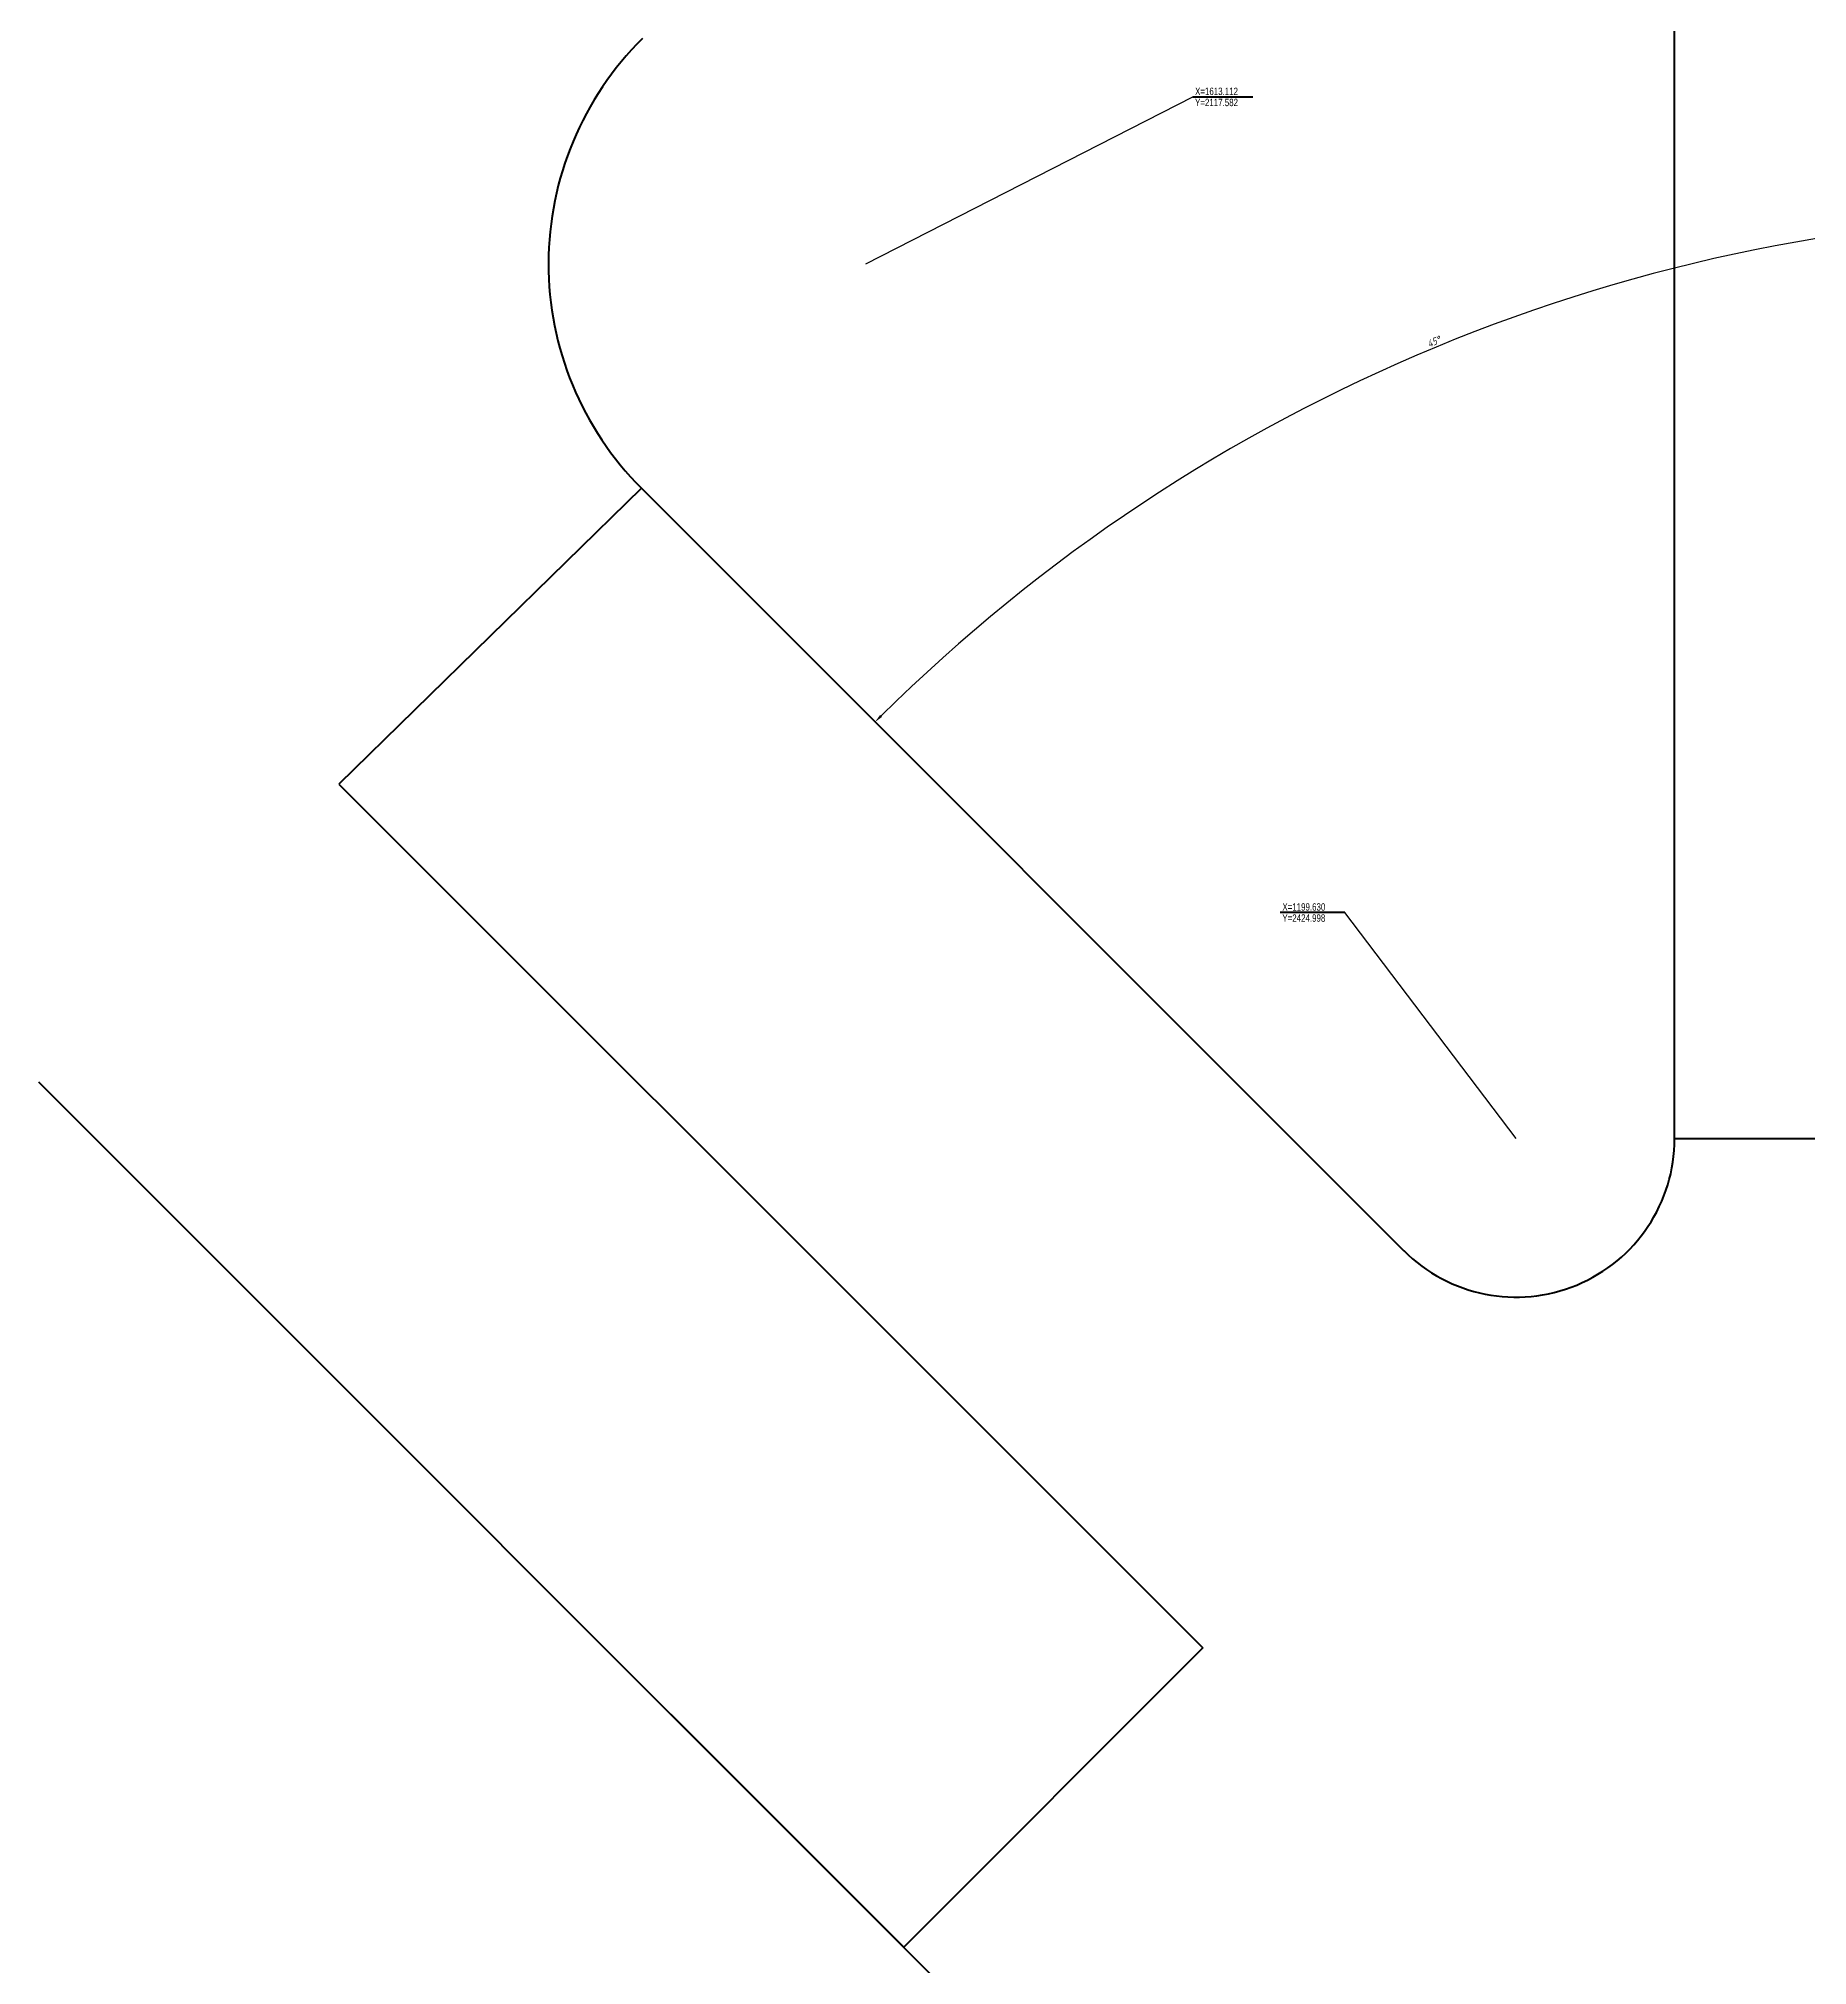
# Model space of a CAD drawing. Header units: millimetres. Extents: x -2780 to 588, y -1586 to 1705.
# Drawn here: x -938 to -102, y -727 to 183 of the extents above; entities that cross this region are included whole.
import ezdxf
from ezdxf.enums import TextEntityAlignment as Align

# ---------------------------------------------------------------- set-up
doc = ezdxf.new("R2010")
doc.units = ezdxf.units.MM
doc.header["$LTSCALE"] = 3
doc.linetypes.add('DASHED', pattern=[19.05, 12.7, -6.35])
doc.layers.add('Coord_bz', color=3, linetype='Continuous')
doc.layers.add('粗实线', color=7, linetype='Continuous', lineweight=50)
doc.layers.add('虚线', color=2, linetype='DASHED', lineweight=25)
doc.styles.add('Dim_ZB', font='txt', dxfattribs={"width": 0.8})
doc.styles.add('国标汉字3.5', font='gbeitc.shx', dxfattribs={"height": 3.5, "bigfont": 'gbcbig.shx'})
doc.dimstyles.new('国标尺寸', dxfattribs={"dimtxt": 3.5, "dimasz": 4, "dimexe": 2, "dimexo": 0, "dimgap": 1, "dimtad": 1, "dimtoh": 1, "dimdec": 0, "dimdsep": 46, "dimtxsty": '国标汉字3.5', "dimcen": 3.5, "dimaunit": 1, "dimadec": 0, "dimazin": 1, "dimtfac": 1, "dimtdec": 0, "dimtmove": 0, "dimatfit": 3, "dimfxl": 1, "dimarcsym": 2})

# ---------------------------------------------------------------- blocks, each defined once
blk = doc.blocks.new('*U58')
at = {"color": 255, "linetype": 'ByBlock', "lineweight": 211}
blk.add_line((0, 0), (-30.53, 0), dxfattribs=at)
at = {"color": 255, "linetype": 'ByBlock', "lineweight": 211, "style": 'Dim_ZB', "width": 0.8}
blk.add_text(' X=1199.630 ', height=3.5, dxfattribs=at).set_placement((-30.53, 0.88))
blk.add_text(' Y=2424.998 ', height=3.5, dxfattribs=at).set_placement((-30.53, -0.87), align=Align.TOP_LEFT)
blk = doc.blocks.new('*U60')
at = {"color": 255, "linetype": 'ByBlock', "lineweight": 211}
blk.add_line((0, 0), (28.31, 0), dxfattribs=at)
at = {"color": 255, "linetype": 'ByBlock', "lineweight": 211, "style": 'Dim_ZB', "width": 0.8}
blk.add_text(' X=1613.112 ', height=3.5, dxfattribs=at).set_placement((0, 0.88))
blk.add_text(' Y=2117.582 ', height=3.5, dxfattribs=at).set_placement((0, -0.88), align=Align.TOP_LEFT)
blk = doc.blocks.new('*D85')
at = {"layer": 'Defpoints', "color": 0, "linetype": 'ByBlock', "lineweight": 211, "transparency": 16777216}
for p in [(-1149.69, -309.31), (-1676.41, -831.43), (-1110.76, -1196.1), (-1458.31, -1536.16), (-114.53, -1536.16)]:
    blk.add_point(p, dxfattribs=at)
at = {"layer": '虚线', "color": 0, "linetype": 'ByBlock', "lineweight": -2, "transparency": 16777216}
blk.add_arc((-2387.34, -1536.16), 1321.1, 0.17348, 44.5754, dxfattribs=at)
at = {"layer": '虚线', "color": 0, "linetype": 'ByBlock', "lineweight": 211, "transparency": 16777216}
for points in [[(-1446.76, -609.41), (-1445.81, -608.48), (-1449.1, -606.1)], [(-1065.58, -1532.16), (-1066.91, -1532.16), (-1066.24, -1536.16)]]:
    blk.add_solid(points, dxfattribs=at)
at = {"layer": '虚线', "color": 0, "linetype": 'ByBlock', "lineweight": 211, "transparency": 16777216, "insert": (-1163.15, -1032.22), "char_height": 3.5, "attachment_point": 5, "rotation": 292.37444, "style": '国标汉字3.5'}
blk.add_mtext('45°', dxfattribs=at)
blk = doc.blocks.new('*D88')
at = {"layer": 'Defpoints', "color": 0, "linetype": 'ByBlock', "lineweight": 211, "transparency": 16777216}
for p in [(-176.09, 72), (-653.01, -29.1), (35.47, -63.58), (-292.56, -389.55), (35.47, -1386.16)]:
    blk.add_point(p, dxfattribs=at)
at = {"layer": '虚线', "color": 0, "linetype": 'ByBlock', "lineweight": -2, "transparency": 16777216}
blk.add_line((35.47, -63.58), (35.47, 101.85), dxfattribs=at)
blk.add_arc((35.47, -717.58), 817.43, 90.28037, 134.71963, dxfattribs=at)
at = {"layer": '虚线', "color": 0, "linetype": 'ByBlock', "lineweight": 211, "transparency": 16777216}
for points in [[(31.47, 100.51), (31.47, 99.18), (35.47, 99.85)], [(-539.23, -137.22), (-540.17, -136.27), (-542.54, -139.57)]]:
    blk.add_solid(points, dxfattribs=at)
at = {"layer": '虚线', "color": 0, "linetype": 'ByBlock', "lineweight": 211, "transparency": 16777216, "insert": (-278.4, 40.17), "char_height": 3.5, "attachment_point": 5, "rotation": 22.5, "style": '国标汉字3.5'}
blk.add_mtext('45°', dxfattribs=at)

msp = doc.modelspace()

# ---------------------------------------------------------------- linework, layer by layer
at = {"layer": '粗实线', "color": 255, "linetype": 'Continuous', "lineweight": 211}
msp.add_line((-653.01, -29.1), (-292.56, -389.55), dxfattribs=at)
at = {"layer": '粗实线', "color": 255, "lineweight": 211}
msp.add_line((-795.98, -168.97), (-497.74, -467.21), dxfattribs=at)
at = {"layer": '粗实线', "color": 255, "linetype": 'ByBlock', "lineweight": 211}
msp.add_arc((-546.94, 76.97), 150, 134.74888, 225, dxfattribs=at)
at = {"layer": '虚线', "color": 255, "linetype": 'ByBlock', "lineweight": 211}
for p, q in [((-164.53, -336.51), (-164.53, 307.36)), ((-653.01, -29.1), (-795.98, -168.97)), ((-164.53, -155.45), (-164.53, -63.58)), ((-938.02, -309.77), (-408.46, -839.33)), ((-164.53, -336.51), (35.47, -336.51)), ((-497.74, -467.21), (-387.58, -577.37)), ((-387.58, -577.37), (-529, -718.79)), ((-639.16, -608.63), (-529, -718.79))]:
    msp.add_line(p, q, dxfattribs=at)
msp.add_arc((-239.53, -336.51), 75, 225, 0, dxfattribs=at)

# ---------------------------------------------------------------- block references
at = {"layer": 'Coord_bz', "color": 255, "linetype": 'ByBlock', "lineweight": 211}
for name, p in [('*U60', (-392.3, 155.92)), ('*U58', (-320.49, -229.68))]:
    msp.add_blockref(name, p, dxfattribs=at)

# ---------------------------------------------------------------- dimensions: what is measured, and where the dimension line sits
at = {"layer": '虚线', "color": 255, "linetype": 'ByBlock', "lineweight": 211}
for base, line1, line2, picture, middle in [((-176.09, 72), ((35.47, -1386.16), (35.47, -63.58)), ((-653.01, -29.1), (-292.56, -389.55)), '*D88', (-278.4, 40.17)), ((-1110.76, -1196.1), ((-1458.31, -1536.16), (-114.53, -1536.16)), ((-1149.69, -309.31), (-1676.41, -831.43)), '*D85', (-1163.15, -1032.22))]:
    dim = msp.add_angular_dim_2l(base=base, line1=line1, line2=line2, dimstyle='国标尺寸', dxfattribs=at)
    dim.commit()
    dim.dimension.update_dxf_attribs({"geometry": picture, "text_midpoint": middle})

# ---------------------------------------------------------------- leaders
at = {"layer": 'Coord_bz', "color": 255, "linetype": 'ByBlock', "lineweight": 211}
for points in [[(-546.94, 76.97), (-392.3, 155.92)], [(-239.53, -336.51), (-320.49, -229.68)]]:
    msp.add_leader(points, dimstyle='国标尺寸', override={"dimzin": 0, "dimldrblk": 'None'}, dxfattribs=at)

doc.saveas('drawing.dxf')
